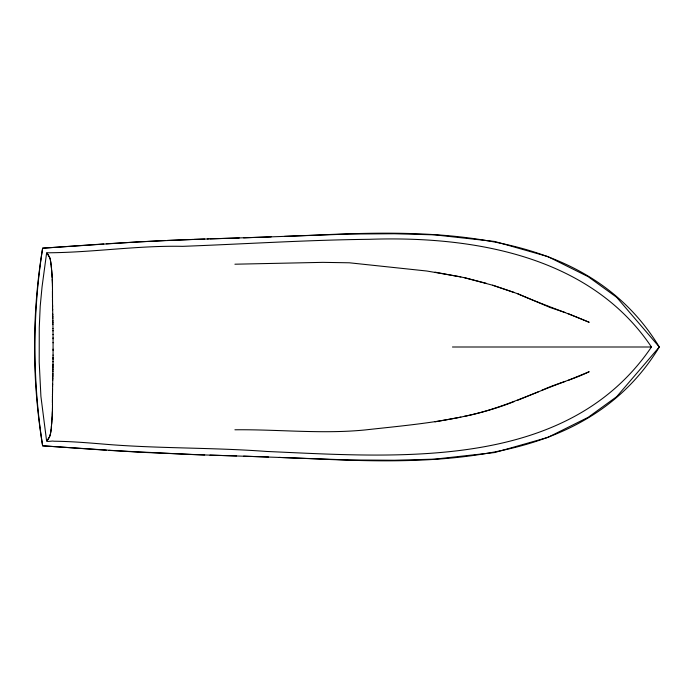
<?xml version="1.0" encoding="UTF-8"?>
<svg xmlns="http://www.w3.org/2000/svg" width="694" height="694" viewBox="0 0 694 694"><rect width="100%" height="100%" fill="white"/><g stroke="black" fill="none" stroke-linecap="round" stroke-linejoin="round"><path stroke-width="1.04" d="M52.449 398.382L52.458 402.876M53.074 350.435L53.074 342.411M52.458 291.124L52.458 297.873M52.449 398.556L52.614 385.907M53.056 355.233L53.082 349.151M52.458 397.254L52.458 396.127M53.056 355.024L53.013 361.895M53.03 359.345L53.048 357.289M52.466 289.997L52.475 288.877M52.492 287.229L52.527 303.738M52.466 394.99L52.484 393.862M52.978 365.512L53.022 361.366M52.484 287.767L52.119 276.507M52.961 367.568L52.996 364.185M52.492 286.648L52.492 284.453M52.97 366.475L52.9 371.68M52.492 392.726L52.51 391.589M52.926 369.911L52.944 368.766M52.874 373.736L52.918 371.056M52.527 390.453L52.544 389.317M52.874 373.346L52.77 379.054M52.813 376.773L52.857 374.482M52.614 386.116L52.657 384.051M52.744 380.199L52.796 377.857M52.64 384.762L52.753 379.922M52.484 409.746L52.484 406.233M52.423 411.516L52.276 414.899M52.119 417.493L52.492 407.352M52.18 416.582L52.232 415.654M52.137 417.224L51.616 424.372M52.041 418.725L52.085 417.979M51.937 420.156L52.007 419.28M51.885 420.911L51.668 423.704M51.616 424.329C50.992 429.803 51.174 436.058 47.192 440.378C45.787 442.616 52.675 440.43 54.045 441.219C59.398 441.271 64.75 441.453 70.103 441.714C83.297 442.364 96.457 443.527 109.617 444.594C161.902 448.602 214.429 447.535 266.739 451.464C398.33 457.173 566.816 471.443 651.449 347C590.039 255.331 472.31 235.787 369.451 239.309C307.121 239.985 244.887 244.01 182.617 246.344C137.143 245.39 92.05 252.659 46.637 252.79L42.048 286.891L40.217 306.167L39.263 327.646L39.202 362.06L40.911 396.413L46.637 441.211L47.964 439.319M51.495 425.682L51.321 427.539M51.183 428.779L50.87 431.33M50.792 431.85L50.436 433.88M50.367 434.218L49.985 435.624M49.916 435.858L49.526 436.838M49.439 437.012L48.129 439.094M464.078 416.409C499.264 409.486 531.595 393.68 565.003 381.518M541.502 390.453C556.996 383.227 573.877 379.41 589.197 371.698L567.839 380.494M538.527 391.772L517.403 400.369M514.341 401.505C466.715 420.495 415.437 424.355 365.053 429.95C321.773 434.227 278.268 429.291 234.91 429.794M460.868 417.12L434.982 421.865M103.684 243.95L42.638 248.183C31.794 313.514 31.872 380.486 42.638 445.817L106.338 450.224M106.338 243.776L164.773 240.514M167.428 240.402L208.391 238.936M193.305 239.413L138.132 241.833L42.638 248.183C32.366 313.61 32.444 380.39 42.638 445.817L138.132 452.167L204.661 454.969M284.445 236.376L313.688 235.205C436.257 229.506 586.872 227.762 659.3 347C587.48 465.344 438.157 464.581 316.351 458.899L279.127 457.415M271.154 236.888L207.324 238.944M194.025 239.378L204.661 239.031M209.978 238.866L239.248 237.99M243.603 237.842L349.221 234.043L394.418 233.748L434.644 234.85L494.657 241.46L547.748 256.554L588.174 276.68L616.74 297.37L659.3 347L616.74 396.63L588.174 417.32L547.748 437.446L494.657 452.54L434.644 459.15L394.418 460.252L349.221 459.957L243.603 456.158M234.91 264.206L322.84 262.358L349.368 262.792L426.784 271.016L460.868 276.88M452.462 347L651.449 347M236.585 455.932L209.978 455.134M268.491 457.008L193.305 454.587L108.993 450.397M434.982 272.135L464.286 277.643L493.044 285.338L517.603 293.709L550.351 307.589L565.003 312.482M464.078 277.591L486.338 283.343M492.619 285.208L514.341 292.495M567.839 313.506L589.197 322.302C565.463 312.196 541.042 304.007 517.403 293.631M48.198 254.993L49.916 258.142M47.886 254.577C44.373 249.788 50.992 258.194 50.367 259.782M49.994 258.402L50.792 262.15M50.445 260.155L51.616 269.671M50.87 262.67L51.183 265.221M51.261 265.906L51.547 268.882M51.616 269.628L52.007 274.72M51.668 270.296L51.937 273.809M51.989 274.538L52.18 277.539M52.041 275.275L52.085 276.021M52.276 279.101L52.388 281.617M52.414 282.337L52.458 283.386M52.64 309.238L52.77 314.946M52.657 309.949L52.544 304.683M52.753 314.078L52.813 317.227M52.588 306.956L52.527 303.547M52.796 316.143L52.839 318.373M52.831 318.208L52.874 320.654M52.874 320.264L52.935 324.376M52.9 321.799L52.918 322.944M52.51 302.411L52.466 299.01M52.926 324.089L52.987 328.67M52.978 328.488L53.004 330.96M52.492 406.771L52.449 399.51M53.004 330.483L53.03 334.655M52.466 404.003L52.475 405.123M53.03 334.395L53.056 338.767M53.056 337.831L53.074 342.827"/></g></svg>
